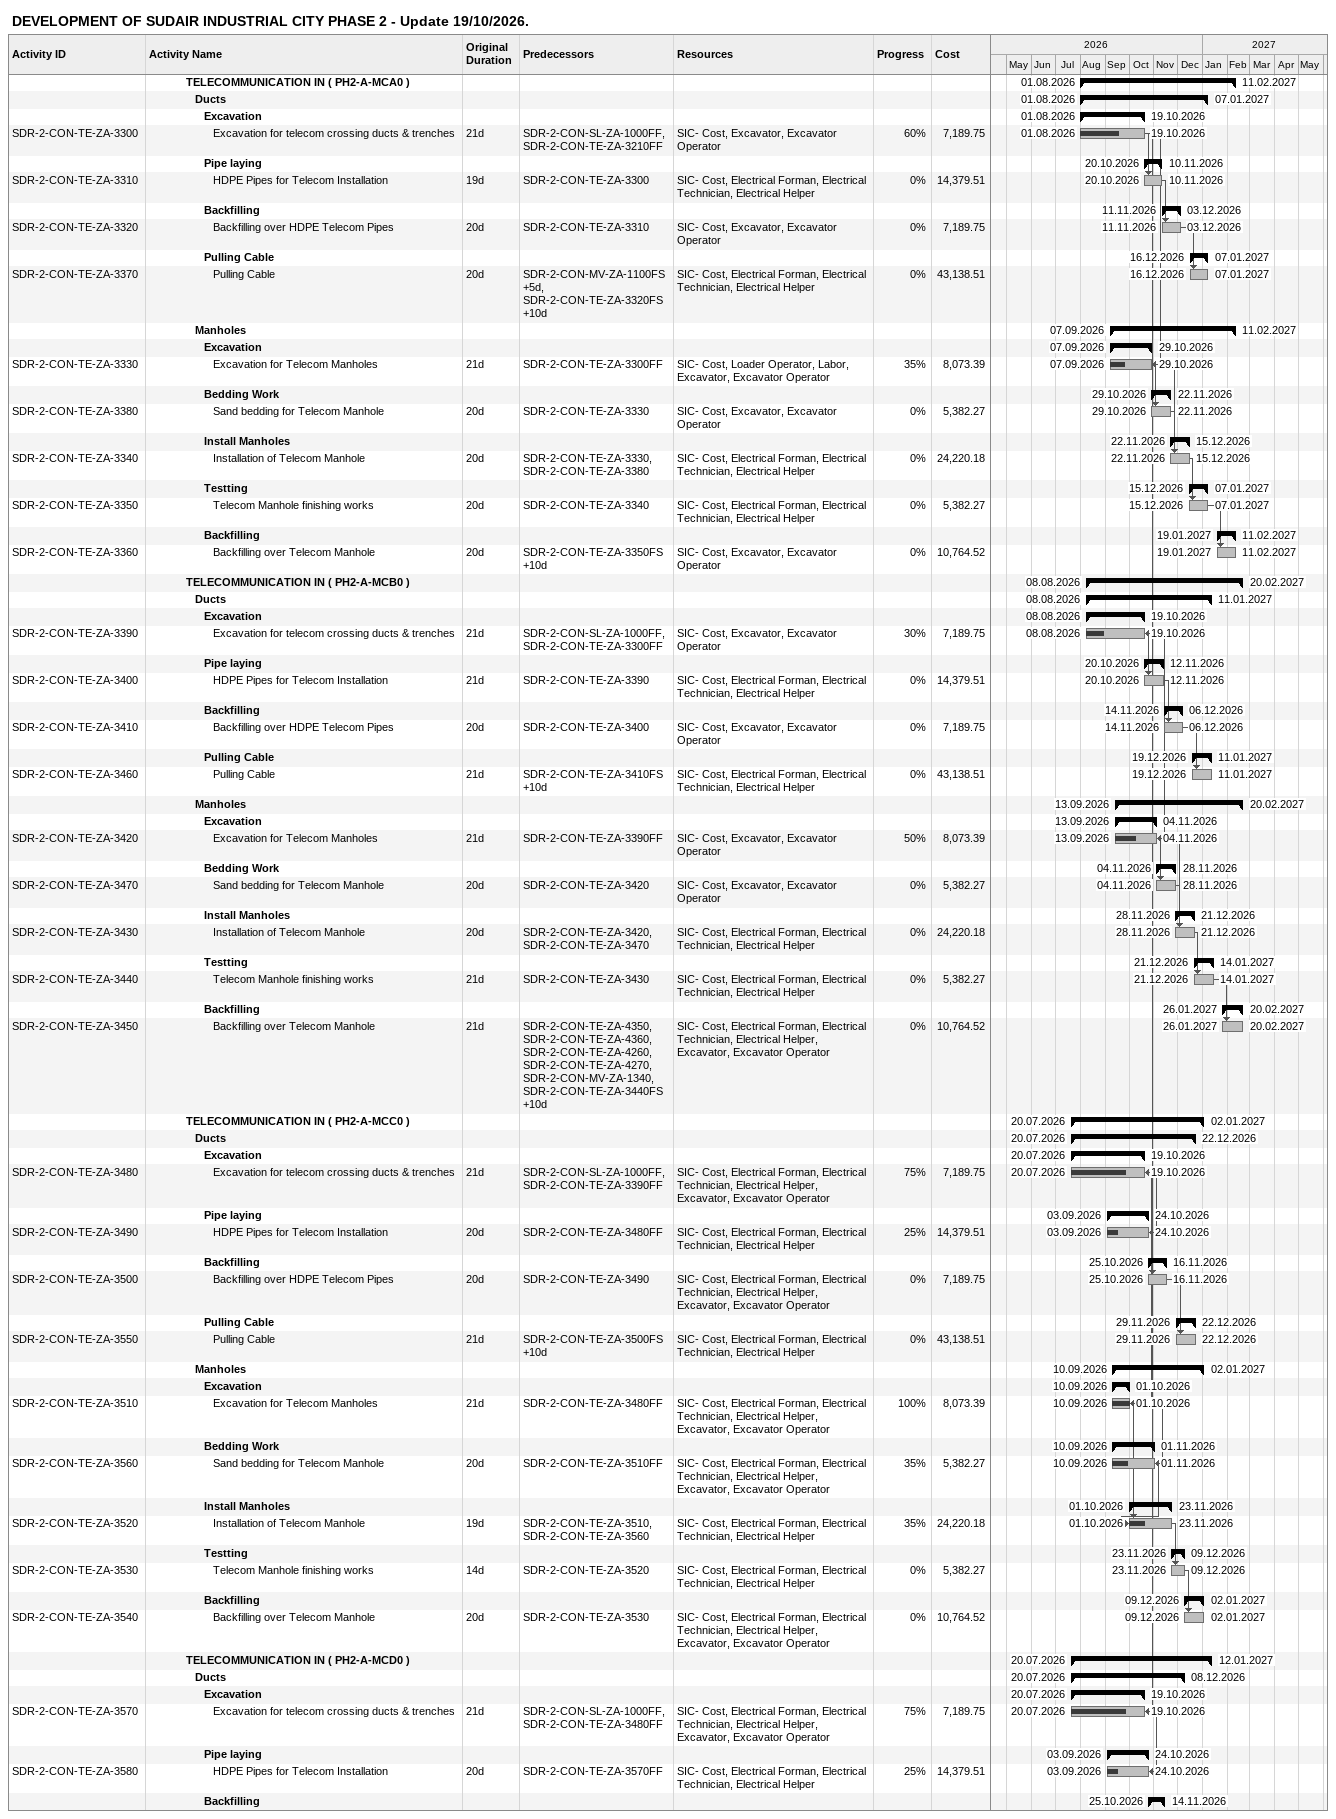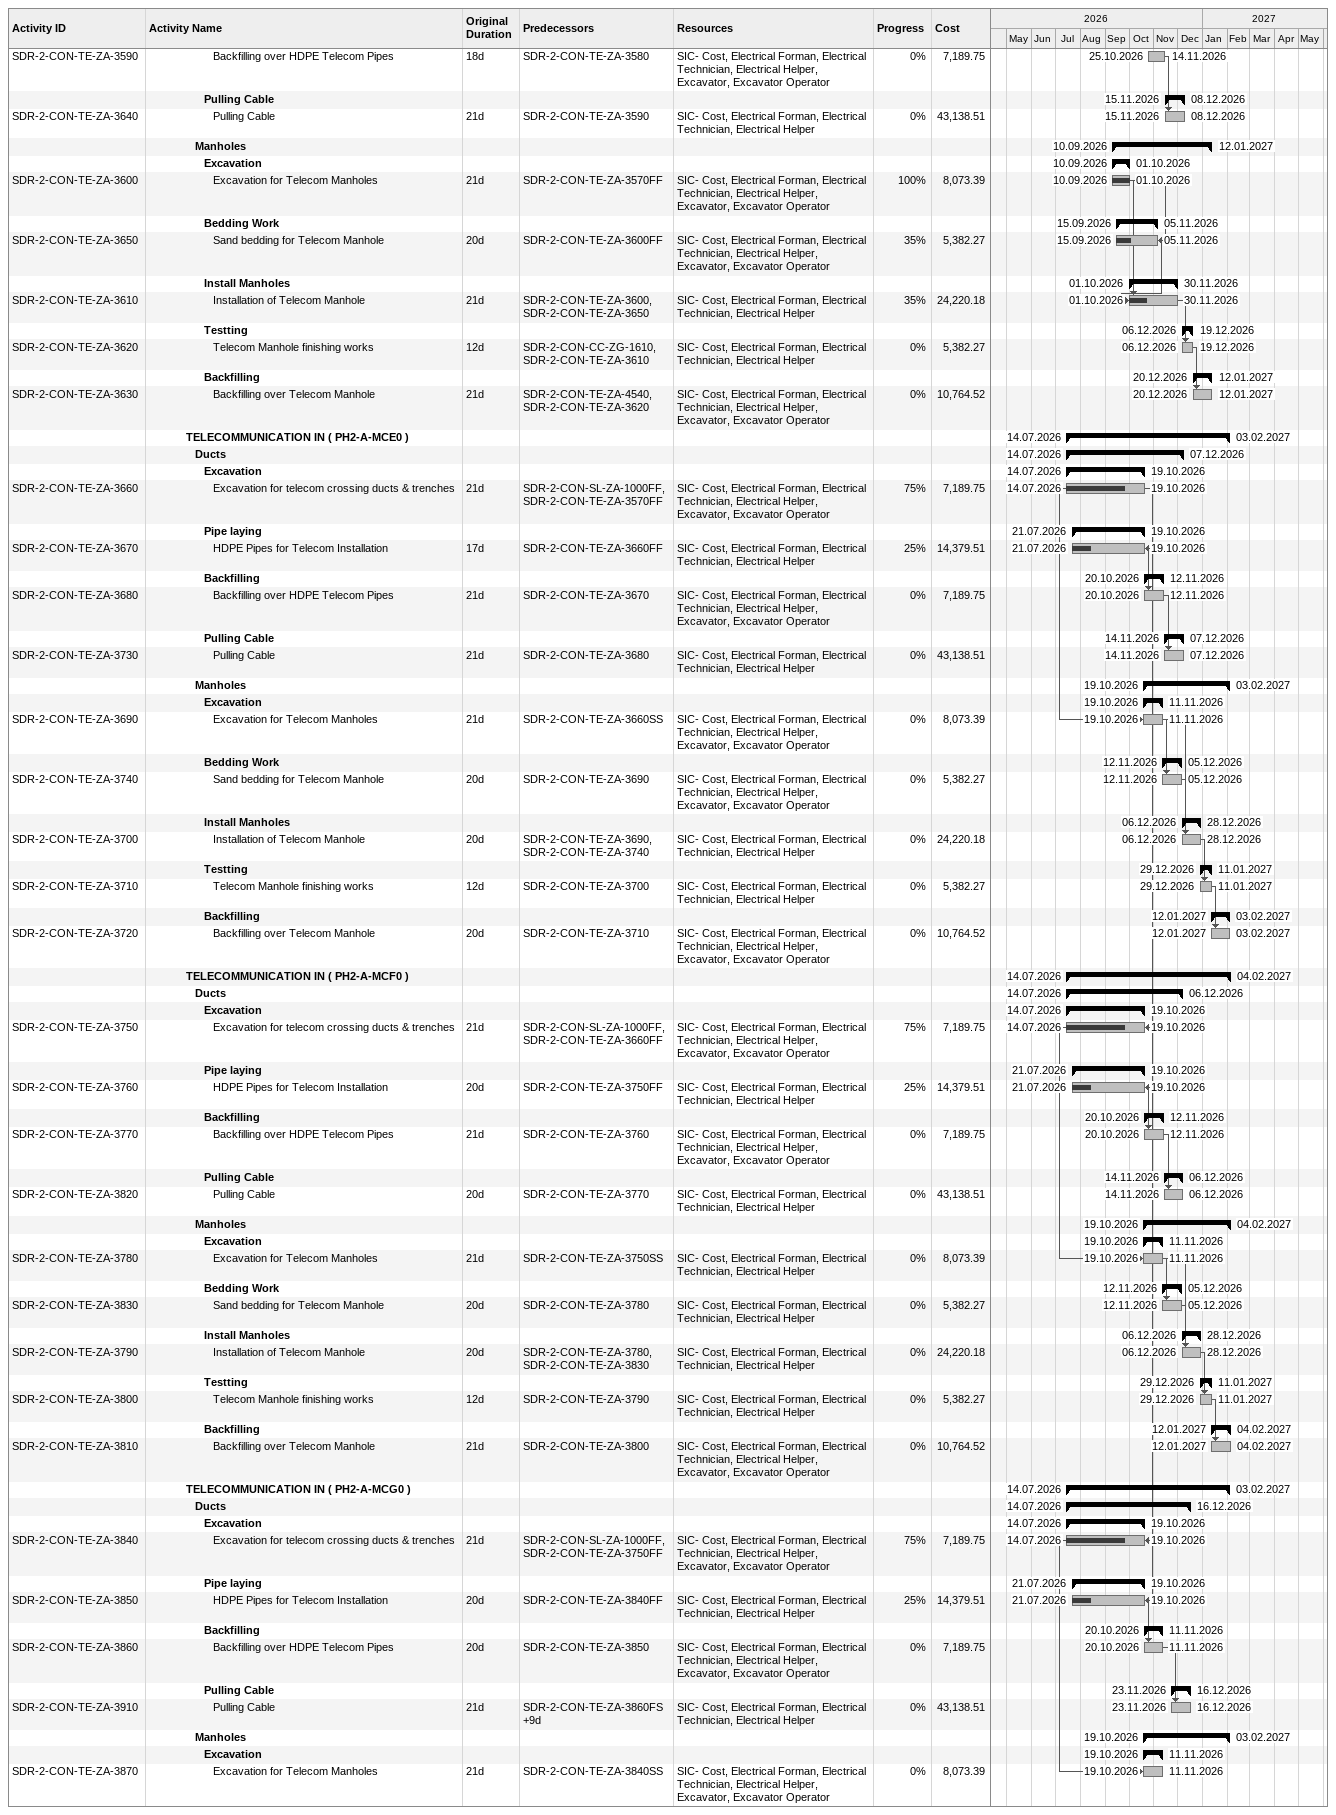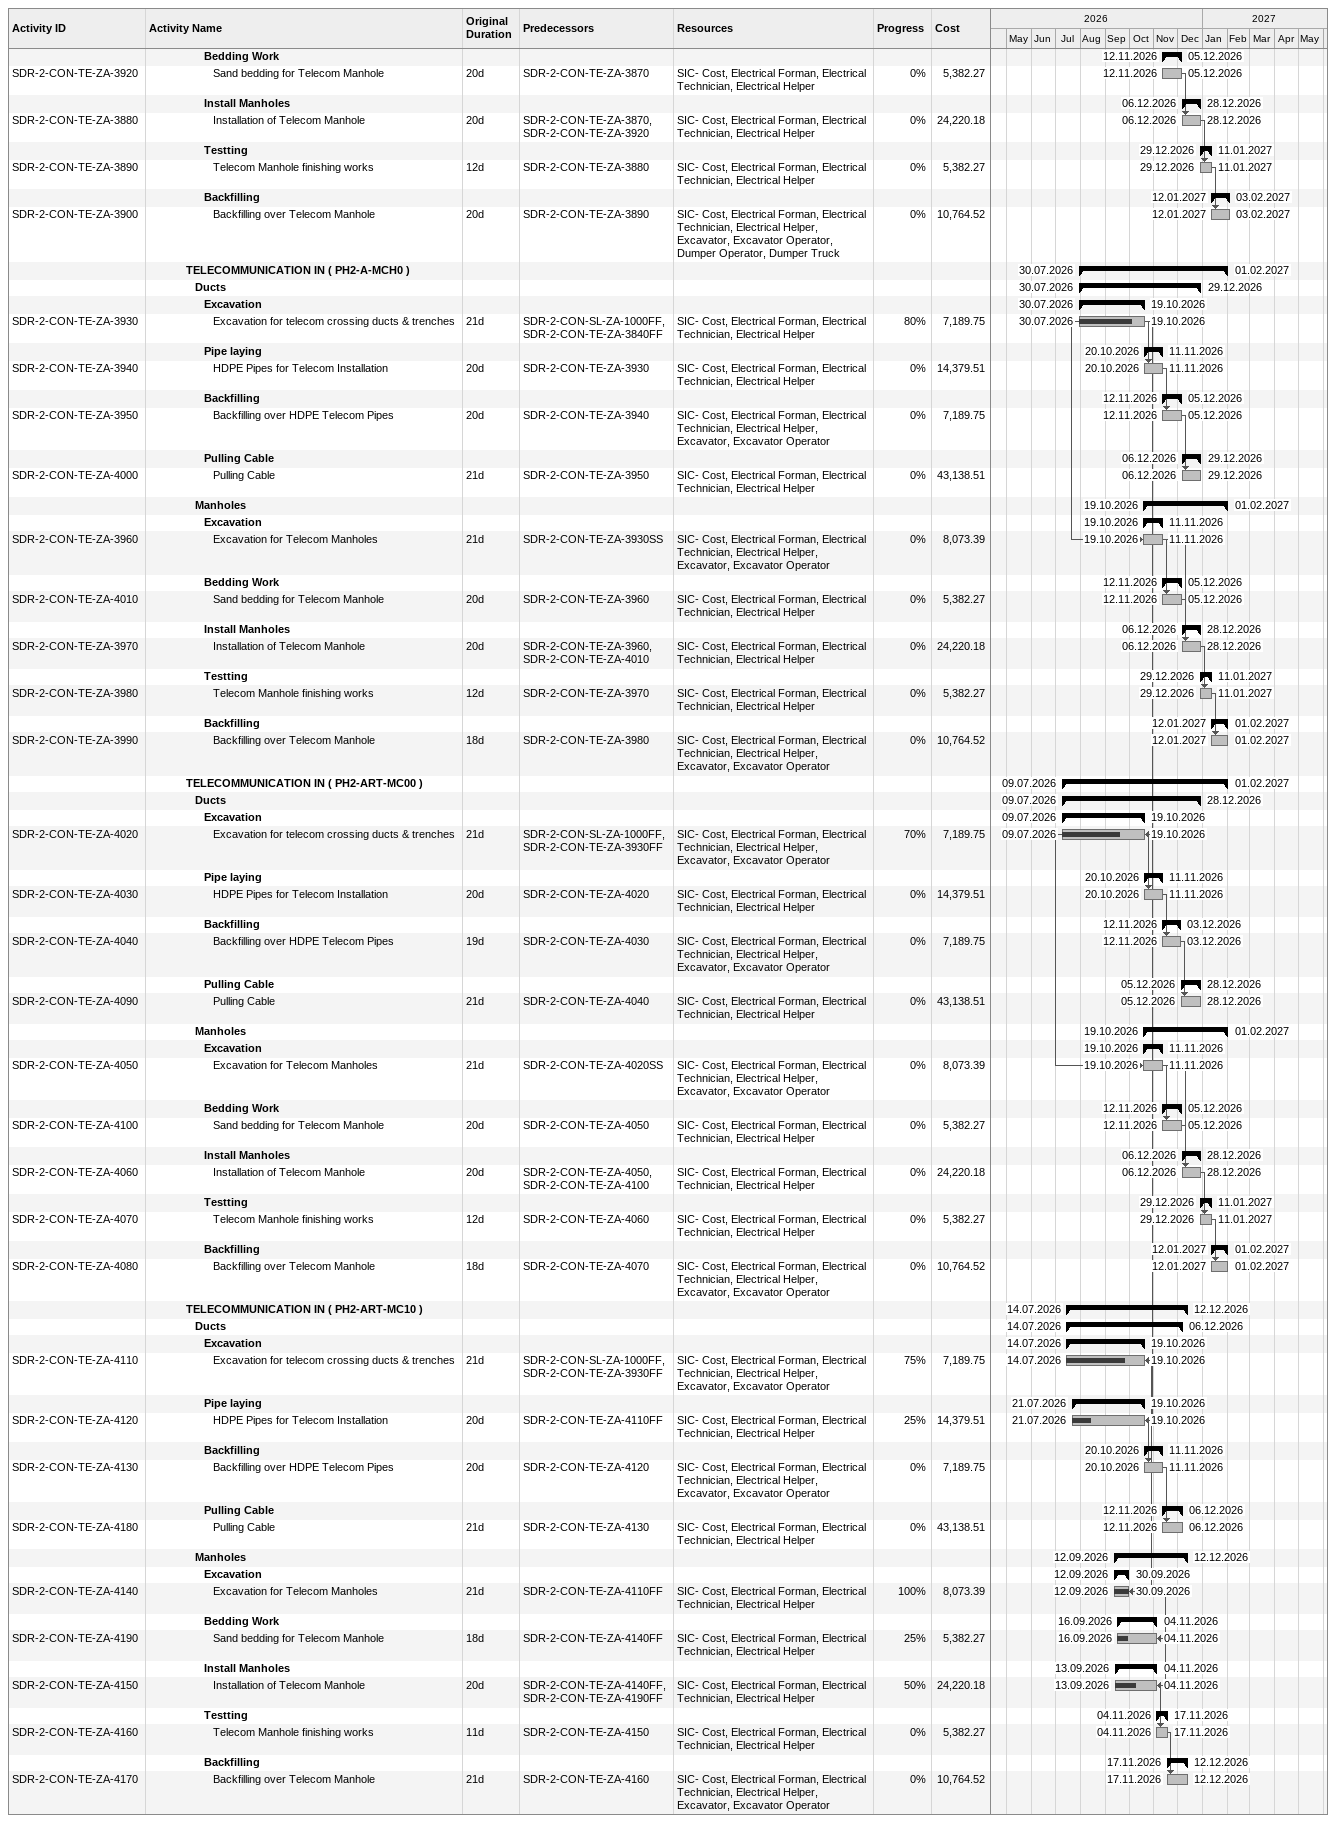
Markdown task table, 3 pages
DEVELOPMENT OF SUDAIR INDUSTRIAL CITY PHASE 2 - Update 19/10/2026.

| ID | Level | Task | Original duration | Start | Finish | Predecessors | Resources | % complete | Cost |
|---|---|---|---|---|---|---|---|---|---|
|  | 5 | **TELECOMMUNICATION IN ( PH2-A-MCA0 )** |  | 2026-08-01 | 2027-02-11 |  |  |  |  |
|  | 6 | **Ducts** |  | 2026-08-01 | 2027-01-07 |  |  |  |  |
|  | 7 | **Excavation** |  | 2026-08-01 | 2026-10-19 |  |  |  |  |
| SDR-2-CON-TE-ZA-3300 | 8 | Excavation for telecom crossing ducts & trenches | 21d | 2026-08-01 | 2026-10-19 | SDR-2-CON-SL-ZA-1000FF, SDR-2-CON-TE-ZA-3210FF | SIC- Cost, Excavator, Excavator Operator | 60 | 7189.75 |
|  | 7 | **Pipe laying** |  | 2026-10-20 | 2026-11-10 |  |  |  |  |
| SDR-2-CON-TE-ZA-3310 | 8 | HDPE Pipes for Telecom Installation | 19d | 2026-10-20 | 2026-11-10 | SDR-2-CON-TE-ZA-3300 | SIC- Cost, Electrical Forman, Electrical Technician, Electrical Helper | 0 | 14379.51 |
|  | 7 | **Backfilling** |  | 2026-11-11 | 2026-12-03 |  |  |  |  |
| SDR-2-CON-TE-ZA-3320 | 8 | Backfilling over HDPE Telecom Pipes | 20d | 2026-11-11 | 2026-12-03 | SDR-2-CON-TE-ZA-3310 | SIC- Cost, Excavator, Excavator Operator | 0 | 7189.75 |
|  | 7 | **Pulling Cable** |  | 2026-12-16 | 2027-01-07 |  |  |  |  |
| SDR-2-CON-TE-ZA-3370 | 8 | Pulling Cable | 20d | 2026-12-16 | 2027-01-07 | SDR-2-CON-MV-ZA-1100FS+5d, SDR-2-CON-TE-ZA-3320FS+10d | SIC- Cost, Electrical Forman, Electrical Technician, Electrical Helper | 0 | 43138.51 |
|  | 6 | **Manholes** |  | 2026-09-07 | 2027-02-11 |  |  |  |  |
|  | 7 | **Excavation** |  | 2026-09-07 | 2026-10-29 |  |  |  |  |
| SDR-2-CON-TE-ZA-3330 | 8 | Excavation for Telecom Manholes | 21d | 2026-09-07 | 2026-10-29 | SDR-2-CON-TE-ZA-3300FF | SIC- Cost, Loader Operator, Labor, Excavator, Excavator Operator | 35 | 8073.39 |
|  | 7 | **Bedding Work** |  | 2026-10-29 | 2026-11-22 |  |  |  |  |
| SDR-2-CON-TE-ZA-3380 | 8 | Sand bedding for Telecom Manhole | 20d | 2026-10-29 | 2026-11-22 | SDR-2-CON-TE-ZA-3330 | SIC- Cost, Excavator, Excavator Operator | 0 | 5382.27 |
|  | 7 | **Install Manholes** |  | 2026-11-22 | 2026-12-15 |  |  |  |  |
| SDR-2-CON-TE-ZA-3340 | 8 | Installation of Telecom Manhole | 20d | 2026-11-22 | 2026-12-15 | SDR-2-CON-TE-ZA-3330, SDR-2-CON-TE-ZA-3380 | SIC- Cost, Electrical Forman, Electrical Technician, Electrical Helper | 0 | 24220.18 |
|  | 7 | **Testting** |  | 2026-12-15 | 2027-01-07 |  |  |  |  |
| SDR-2-CON-TE-ZA-3350 | 8 | Telecom Manhole finishing works | 20d | 2026-12-15 | 2027-01-07 | SDR-2-CON-TE-ZA-3340 | SIC- Cost, Electrical Forman, Electrical Technician, Electrical Helper | 0 | 5382.27 |
|  | 7 | **Backfilling** |  | 2027-01-19 | 2027-02-11 |  |  |  |  |
| SDR-2-CON-TE-ZA-3360 | 8 | Backfilling over Telecom Manhole | 20d | 2027-01-19 | 2027-02-11 | SDR-2-CON-TE-ZA-3350FS+10d | SIC- Cost, Excavator, Excavator Operator | 0 | 10764.52 |
|  | 5 | **TELECOMMUNICATION IN ( PH2-A-MCB0 )** |  | 2026-08-08 | 2027-02-20 |  |  |  |  |
|  | 6 | **Ducts** |  | 2026-08-08 | 2027-01-11 |  |  |  |  |
|  | 7 | **Excavation** |  | 2026-08-08 | 2026-10-19 |  |  |  |  |
| SDR-2-CON-TE-ZA-3390 | 8 | Excavation for telecom crossing ducts & trenches | 21d | 2026-08-08 | 2026-10-19 | SDR-2-CON-SL-ZA-1000FF, SDR-2-CON-TE-ZA-3300FF | SIC- Cost, Excavator, Excavator Operator | 30 | 7189.75 |
|  | 7 | **Pipe laying** |  | 2026-10-20 | 2026-11-12 |  |  |  |  |
| SDR-2-CON-TE-ZA-3400 | 8 | HDPE Pipes for Telecom Installation | 21d | 2026-10-20 | 2026-11-12 | SDR-2-CON-TE-ZA-3390 | SIC- Cost, Electrical Forman, Electrical Technician, Electrical Helper | 0 | 14379.51 |
|  | 7 | **Backfilling** |  | 2026-11-14 | 2026-12-06 |  |  |  |  |
| SDR-2-CON-TE-ZA-3410 | 8 | Backfilling over HDPE Telecom Pipes | 20d | 2026-11-14 | 2026-12-06 | SDR-2-CON-TE-ZA-3400 | SIC- Cost, Excavator, Excavator Operator | 0 | 7189.75 |
|  | 7 | **Pulling Cable** |  | 2026-12-19 | 2027-01-11 |  |  |  |  |
| SDR-2-CON-TE-ZA-3460 | 8 | Pulling Cable | 21d | 2026-12-19 | 2027-01-11 | SDR-2-CON-TE-ZA-3410FS+10d | SIC- Cost, Electrical Forman, Electrical Technician, Electrical Helper | 0 | 43138.51 |
|  | 6 | **Manholes** |  | 2026-09-13 | 2027-02-20 |  |  |  |  |
|  | 7 | **Excavation** |  | 2026-09-13 | 2026-11-04 |  |  |  |  |
| SDR-2-CON-TE-ZA-3420 | 8 | Excavation for Telecom Manholes | 21d | 2026-09-13 | 2026-11-04 | SDR-2-CON-TE-ZA-3390FF | SIC- Cost, Excavator, Excavator Operator | 50 | 8073.39 |
|  | 7 | **Bedding Work** |  | 2026-11-04 | 2026-11-28 |  |  |  |  |
| SDR-2-CON-TE-ZA-3470 | 8 | Sand bedding for Telecom Manhole | 20d | 2026-11-04 | 2026-11-28 | SDR-2-CON-TE-ZA-3420 | SIC- Cost, Excavator, Excavator Operator | 0 | 5382.27 |
|  | 7 | **Install Manholes** |  | 2026-11-28 | 2026-12-21 |  |  |  |  |
| SDR-2-CON-TE-ZA-3430 | 8 | Installation of Telecom Manhole | 20d | 2026-11-28 | 2026-12-21 | SDR-2-CON-TE-ZA-3420, SDR-2-CON-TE-ZA-3470 | SIC- Cost, Electrical Forman, Electrical Technician, Electrical Helper | 0 | 24220.18 |
|  | 7 | **Testting** |  | 2026-12-21 | 2027-01-14 |  |  |  |  |
| SDR-2-CON-TE-ZA-3440 | 8 | Telecom Manhole finishing works | 21d | 2026-12-21 | 2027-01-14 | SDR-2-CON-TE-ZA-3430 | SIC- Cost, Electrical Forman, Electrical Technician, Electrical Helper | 0 | 5382.27 |
|  | 7 | **Backfilling** |  | 2027-01-26 | 2027-02-20 |  |  |  |  |
| SDR-2-CON-TE-ZA-3450 | 8 | Backfilling over Telecom Manhole | 21d | 2027-01-26 | 2027-02-20 | SDR-2-CON-TE-ZA-4350, SDR-2-CON-TE-ZA-4360, SDR-2-CON-TE-ZA-4260, SDR-2-CON-TE-ZA-4270, SDR-2-CON-MV-ZA-1340, SDR-2-CON-TE-ZA-3440FS+10d | SIC- Cost, Electrical Forman, Electrical Technician, Electrical Helper, Excavator, Excavator Operator | 0 | 10764.52 |
|  | 5 | **TELECOMMUNICATION IN ( PH2-A-MCC0 )** |  | 2026-07-20 | 2027-01-02 |  |  |  |  |
|  | 6 | **Ducts** |  | 2026-07-20 | 2026-12-22 |  |  |  |  |
|  | 7 | **Excavation** |  | 2026-07-20 | 2026-10-19 |  |  |  |  |
| SDR-2-CON-TE-ZA-3480 | 8 | Excavation for telecom crossing ducts & trenches | 21d | 2026-07-20 | 2026-10-19 | SDR-2-CON-SL-ZA-1000FF, SDR-2-CON-TE-ZA-3390FF | SIC- Cost, Electrical Forman, Electrical Technician, Electrical Helper, Excavator, Excavator Operator | 75 | 7189.75 |
|  | 7 | **Pipe laying** |  | 2026-09-03 | 2026-10-24 |  |  |  |  |
| SDR-2-CON-TE-ZA-3490 | 8 | HDPE Pipes for Telecom Installation | 20d | 2026-09-03 | 2026-10-24 | SDR-2-CON-TE-ZA-3480FF | SIC- Cost, Electrical Forman, Electrical Technician, Electrical Helper | 25 | 14379.51 |
|  | 7 | **Backfilling** |  | 2026-10-25 | 2026-11-16 |  |  |  |  |
| SDR-2-CON-TE-ZA-3500 | 8 | Backfilling over HDPE Telecom Pipes | 20d | 2026-10-25 | 2026-11-16 | SDR-2-CON-TE-ZA-3490 | SIC- Cost, Electrical Forman, Electrical Technician, Electrical Helper, Excavator, Excavator Operator | 0 | 7189.75 |
|  | 7 | **Pulling Cable** |  | 2026-11-29 | 2026-12-22 |  |  |  |  |
| SDR-2-CON-TE-ZA-3550 | 8 | Pulling Cable | 21d | 2026-11-29 | 2026-12-22 | SDR-2-CON-TE-ZA-3500FS+10d | SIC- Cost, Electrical Forman, Electrical Technician, Electrical Helper | 0 | 43138.51 |
|  | 6 | **Manholes** |  | 2026-09-10 | 2027-01-02 |  |  |  |  |
|  | 7 | **Excavation** |  | 2026-09-10 | 2026-10-01 |  |  |  |  |
| SDR-2-CON-TE-ZA-3510 | 8 | Excavation for Telecom Manholes | 21d | 2026-09-10 | 2026-10-01 | SDR-2-CON-TE-ZA-3480FF | SIC- Cost, Electrical Forman, Electrical Technician, Electrical Helper, Excavator, Excavator Operator | 100 | 8073.39 |
|  | 7 | **Bedding Work** |  | 2026-09-10 | 2026-11-01 |  |  |  |  |
| SDR-2-CON-TE-ZA-3560 | 8 | Sand bedding for Telecom Manhole | 20d | 2026-09-10 | 2026-11-01 | SDR-2-CON-TE-ZA-3510FF | SIC- Cost, Electrical Forman, Electrical Technician, Electrical Helper, Excavator, Excavator Operator | 35 | 5382.27 |
|  | 7 | **Install Manholes** |  | 2026-10-01 | 2026-11-23 |  |  |  |  |
| SDR-2-CON-TE-ZA-3520 | 8 | Installation of Telecom Manhole | 19d | 2026-10-01 | 2026-11-23 | SDR-2-CON-TE-ZA-3510, SDR-2-CON-TE-ZA-3560 | SIC- Cost, Electrical Forman, Electrical Technician, Electrical Helper | 35 | 24220.18 |
|  | 7 | **Testting** |  | 2026-11-23 | 2026-12-09 |  |  |  |  |
| SDR-2-CON-TE-ZA-3530 | 8 | Telecom Manhole finishing works | 14d | 2026-11-23 | 2026-12-09 | SDR-2-CON-TE-ZA-3520 | SIC- Cost, Electrical Forman, Electrical Technician, Electrical Helper | 0 | 5382.27 |
|  | 7 | **Backfilling** |  | 2026-12-09 | 2027-01-02 |  |  |  |  |
| SDR-2-CON-TE-ZA-3540 | 8 | Backfilling over Telecom Manhole | 20d | 2026-12-09 | 2027-01-02 | SDR-2-CON-TE-ZA-3530 | SIC- Cost, Electrical Forman, Electrical Technician, Electrical Helper, Excavator, Excavator Operator | 0 | 10764.52 |
|  | 5 | **TELECOMMUNICATION IN ( PH2-A-MCD0 )** |  | 2026-07-20 | 2027-01-12 |  |  |  |  |
|  | 6 | **Ducts** |  | 2026-07-20 | 2026-12-08 |  |  |  |  |
|  | 7 | **Excavation** |  | 2026-07-20 | 2026-10-19 |  |  |  |  |
| SDR-2-CON-TE-ZA-3570 | 8 | Excavation for telecom crossing ducts & trenches | 21d | 2026-07-20 | 2026-10-19 | SDR-2-CON-SL-ZA-1000FF, SDR-2-CON-TE-ZA-3480FF | SIC- Cost, Electrical Forman, Electrical Technician, Electrical Helper, Excavator, Excavator Operator | 75 | 7189.75 |
|  | 7 | **Pipe laying** |  | 2026-09-03 | 2026-10-24 |  |  |  |  |
| SDR-2-CON-TE-ZA-3580 | 8 | HDPE Pipes for Telecom Installation | 20d | 2026-09-03 | 2026-10-24 | SDR-2-CON-TE-ZA-3570FF | SIC- Cost, Electrical Forman, Electrical Technician, Electrical Helper | 25 | 14379.51 |
|  | 7 | **Backfilling** |  | 2026-10-25 | 2026-11-14 |  |  |  |  |
| SDR-2-CON-TE-ZA-3590 | 8 | Backfilling over HDPE Telecom Pipes | 18d | 2026-10-25 | 2026-11-14 | SDR-2-CON-TE-ZA-3580 | SIC- Cost, Electrical Forman, Electrical Technician, Electrical Helper, Excavator, Excavator Operator | 0 | 7189.75 |
|  | 7 | **Pulling Cable** |  | 2026-11-15 | 2026-12-08 |  |  |  |  |
| SDR-2-CON-TE-ZA-3640 | 8 | Pulling Cable | 21d | 2026-11-15 | 2026-12-08 | SDR-2-CON-TE-ZA-3590 | SIC- Cost, Electrical Forman, Electrical Technician, Electrical Helper | 0 | 43138.51 |
|  | 6 | **Manholes** |  | 2026-09-10 | 2027-01-12 |  |  |  |  |
|  | 7 | **Excavation** |  | 2026-09-10 | 2026-10-01 |  |  |  |  |
| SDR-2-CON-TE-ZA-3600 | 8 | Excavation for Telecom Manholes | 21d | 2026-09-10 | 2026-10-01 | SDR-2-CON-TE-ZA-3570FF | SIC- Cost, Electrical Forman, Electrical Technician, Electrical Helper, Excavator, Excavator Operator | 100 | 8073.39 |
|  | 7 | **Bedding Work** |  | 2026-09-15 | 2026-11-05 |  |  |  |  |
| SDR-2-CON-TE-ZA-3650 | 8 | Sand bedding for Telecom Manhole | 20d | 2026-09-15 | 2026-11-05 | SDR-2-CON-TE-ZA-3600FF | SIC- Cost, Electrical Forman, Electrical Technician, Electrical Helper, Excavator, Excavator Operator | 35 | 5382.27 |
|  | 7 | **Install Manholes** |  | 2026-10-01 | 2026-11-30 |  |  |  |  |
| SDR-2-CON-TE-ZA-3610 | 8 | Installation of Telecom Manhole | 21d | 2026-10-01 | 2026-11-30 | SDR-2-CON-TE-ZA-3600, SDR-2-CON-TE-ZA-3650 | SIC- Cost, Electrical Forman, Electrical Technician, Electrical Helper | 35 | 24220.18 |
|  | 7 | **Testting** |  | 2026-12-06 | 2026-12-19 |  |  |  |  |
| SDR-2-CON-TE-ZA-3620 | 8 | Telecom Manhole finishing works | 12d | 2026-12-06 | 2026-12-19 | SDR-2-CON-CC-ZG-1610, SDR-2-CON-TE-ZA-3610 | SIC- Cost, Electrical Forman, Electrical Technician, Electrical Helper | 0 | 5382.27 |
|  | 7 | **Backfilling** |  | 2026-12-20 | 2027-01-12 |  |  |  |  |
| SDR-2-CON-TE-ZA-3630 | 8 | Backfilling over Telecom Manhole | 21d | 2026-12-20 | 2027-01-12 | SDR-2-CON-TE-ZA-4540, SDR-2-CON-TE-ZA-3620 | SIC- Cost, Electrical Forman, Electrical Technician, Electrical Helper, Excavator, Excavator Operator | 0 | 10764.52 |
|  | 5 | **TELECOMMUNICATION IN ( PH2-A-MCE0 )** |  | 2026-07-14 | 2027-02-03 |  |  |  |  |
|  | 6 | **Ducts** |  | 2026-07-14 | 2026-12-07 |  |  |  |  |
|  | 7 | **Excavation** |  | 2026-07-14 | 2026-10-19 |  |  |  |  |
| SDR-2-CON-TE-ZA-3660 | 8 | Excavation for telecom crossing ducts & trenches | 21d | 2026-07-14 | 2026-10-19 | SDR-2-CON-SL-ZA-1000FF, SDR-2-CON-TE-ZA-3570FF | SIC- Cost, Electrical Forman, Electrical Technician, Electrical Helper, Excavator, Excavator Operator | 75 | 7189.75 |
|  | 7 | **Pipe laying** |  | 2026-07-21 | 2026-10-19 |  |  |  |  |
| SDR-2-CON-TE-ZA-3670 | 8 | HDPE Pipes for Telecom Installation | 17d | 2026-07-21 | 2026-10-19 | SDR-2-CON-TE-ZA-3660FF | SIC- Cost, Electrical Forman, Electrical Technician, Electrical Helper | 25 | 14379.51 |
|  | 7 | **Backfilling** |  | 2026-10-20 | 2026-11-12 |  |  |  |  |
| SDR-2-CON-TE-ZA-3680 | 8 | Backfilling over HDPE Telecom Pipes | 21d | 2026-10-20 | 2026-11-12 | SDR-2-CON-TE-ZA-3670 | SIC- Cost, Electrical Forman, Electrical Technician, Electrical Helper, Excavator, Excavator Operator | 0 | 7189.75 |
|  | 7 | **Pulling Cable** |  | 2026-11-14 | 2026-12-07 |  |  |  |  |
| SDR-2-CON-TE-ZA-3730 | 8 | Pulling Cable | 21d | 2026-11-14 | 2026-12-07 | SDR-2-CON-TE-ZA-3680 | SIC- Cost, Electrical Forman, Electrical Technician, Electrical Helper | 0 | 43138.51 |
|  | 6 | **Manholes** |  | 2026-10-19 | 2027-02-03 |  |  |  |  |
|  | 7 | **Excavation** |  | 2026-10-19 | 2026-11-11 |  |  |  |  |
| SDR-2-CON-TE-ZA-3690 | 8 | Excavation for Telecom Manholes | 21d | 2026-10-19 | 2026-11-11 | SDR-2-CON-TE-ZA-3660SS | SIC- Cost, Electrical Forman, Electrical Technician, Electrical Helper, Excavator, Excavator Operator | 0 | 8073.39 |
|  | 7 | **Bedding Work** |  | 2026-11-12 | 2026-12-05 |  |  |  |  |
| SDR-2-CON-TE-ZA-3740 | 8 | Sand bedding for Telecom Manhole | 20d | 2026-11-12 | 2026-12-05 | SDR-2-CON-TE-ZA-3690 | SIC- Cost, Electrical Forman, Electrical Technician, Electrical Helper, Excavator, Excavator Operator | 0 | 5382.27 |
|  | 7 | **Install Manholes** |  | 2026-12-06 | 2026-12-28 |  |  |  |  |
| SDR-2-CON-TE-ZA-3700 | 8 | Installation of Telecom Manhole | 20d | 2026-12-06 | 2026-12-28 | SDR-2-CON-TE-ZA-3690, SDR-2-CON-TE-ZA-3740 | SIC- Cost, Electrical Forman, Electrical Technician, Electrical Helper | 0 | 24220.18 |
|  | 7 | **Testting** |  | 2026-12-29 | 2027-01-11 |  |  |  |  |
| SDR-2-CON-TE-ZA-3710 | 8 | Telecom Manhole finishing works | 12d | 2026-12-29 | 2027-01-11 | SDR-2-CON-TE-ZA-3700 | SIC- Cost, Electrical Forman, Electrical Technician, Electrical Helper | 0 | 5382.27 |
|  | 7 | **Backfilling** |  | 2027-01-12 | 2027-02-03 |  |  |  |  |
| SDR-2-CON-TE-ZA-3720 | 8 | Backfilling over Telecom Manhole | 20d | 2027-01-12 | 2027-02-03 | SDR-2-CON-TE-ZA-3710 | SIC- Cost, Electrical Forman, Electrical Technician, Electrical Helper, Excavator, Excavator Operator | 0 | 10764.52 |
|  | 5 | **TELECOMMUNICATION IN ( PH2-A-MCF0 )** |  | 2026-07-14 | 2027-02-04 |  |  |  |  |
|  | 6 | **Ducts** |  | 2026-07-14 | 2026-12-06 |  |  |  |  |
|  | 7 | **Excavation** |  | 2026-07-14 | 2026-10-19 |  |  |  |  |
| SDR-2-CON-TE-ZA-3750 | 8 | Excavation for telecom crossing ducts & trenches | 21d | 2026-07-14 | 2026-10-19 | SDR-2-CON-SL-ZA-1000FF, SDR-2-CON-TE-ZA-3660FF | SIC- Cost, Electrical Forman, Electrical Technician, Electrical Helper, Excavator, Excavator Operator | 75 | 7189.75 |
|  | 7 | **Pipe laying** |  | 2026-07-21 | 2026-10-19 |  |  |  |  |
| SDR-2-CON-TE-ZA-3760 | 8 | HDPE Pipes for Telecom Installation | 20d | 2026-07-21 | 2026-10-19 | SDR-2-CON-TE-ZA-3750FF | SIC- Cost, Electrical Forman, Electrical Technician, Electrical Helper | 25 | 14379.51 |
|  | 7 | **Backfilling** |  | 2026-10-20 | 2026-11-12 |  |  |  |  |
| SDR-2-CON-TE-ZA-3770 | 8 | Backfilling over HDPE Telecom Pipes | 21d | 2026-10-20 | 2026-11-12 | SDR-2-CON-TE-ZA-3760 | SIC- Cost, Electrical Forman, Electrical Technician, Electrical Helper, Excavator, Excavator Operator | 0 | 7189.75 |
|  | 7 | **Pulling Cable** |  | 2026-11-14 | 2026-12-06 |  |  |  |  |
| SDR-2-CON-TE-ZA-3820 | 8 | Pulling Cable | 20d | 2026-11-14 | 2026-12-06 | SDR-2-CON-TE-ZA-3770 | SIC- Cost, Electrical Forman, Electrical Technician, Electrical Helper | 0 | 43138.51 |
|  | 6 | **Manholes** |  | 2026-10-19 | 2027-02-04 |  |  |  |  |
|  | 7 | **Excavation** |  | 2026-10-19 | 2026-11-11 |  |  |  |  |
| SDR-2-CON-TE-ZA-3780 | 8 | Excavation for Telecom Manholes | 21d | 2026-10-19 | 2026-11-11 | SDR-2-CON-TE-ZA-3750SS | SIC- Cost, Electrical Forman, Electrical Technician, Electrical Helper | 0 | 8073.39 |
|  | 7 | **Bedding Work** |  | 2026-11-12 | 2026-12-05 |  |  |  |  |
| SDR-2-CON-TE-ZA-3830 | 8 | Sand bedding for Telecom Manhole | 20d | 2026-11-12 | 2026-12-05 | SDR-2-CON-TE-ZA-3780 | SIC- Cost, Electrical Forman, Electrical Technician, Electrical Helper | 0 | 5382.27 |
|  | 7 | **Install Manholes** |  | 2026-12-06 | 2026-12-28 |  |  |  |  |
| SDR-2-CON-TE-ZA-3790 | 8 | Installation of Telecom Manhole | 20d | 2026-12-06 | 2026-12-28 | SDR-2-CON-TE-ZA-3780, SDR-2-CON-TE-ZA-3830 | SIC- Cost, Electrical Forman, Electrical Technician, Electrical Helper | 0 | 24220.18 |
|  | 7 | **Testting** |  | 2026-12-29 | 2027-01-11 |  |  |  |  |
| SDR-2-CON-TE-ZA-3800 | 8 | Telecom Manhole finishing works | 12d | 2026-12-29 | 2027-01-11 | SDR-2-CON-TE-ZA-3790 | SIC- Cost, Electrical Forman, Electrical Technician, Electrical Helper | 0 | 5382.27 |
|  | 7 | **Backfilling** |  | 2027-01-12 | 2027-02-04 |  |  |  |  |
| SDR-2-CON-TE-ZA-3810 | 8 | Backfilling over Telecom Manhole | 21d | 2027-01-12 | 2027-02-04 | SDR-2-CON-TE-ZA-3800 | SIC- Cost, Electrical Forman, Electrical Technician, Electrical Helper, Excavator, Excavator Operator | 0 | 10764.52 |
|  | 5 | **TELECOMMUNICATION IN ( PH2-A-MCG0 )** |  | 2026-07-14 | 2027-02-03 |  |  |  |  |
|  | 6 | **Ducts** |  | 2026-07-14 | 2026-12-16 |  |  |  |  |
|  | 7 | **Excavation** |  | 2026-07-14 | 2026-10-19 |  |  |  |  |
| SDR-2-CON-TE-ZA-3840 | 8 | Excavation for telecom crossing ducts & trenches | 21d | 2026-07-14 | 2026-10-19 | SDR-2-CON-SL-ZA-1000FF, SDR-2-CON-TE-ZA-3750FF | SIC- Cost, Electrical Forman, Electrical Technician, Electrical Helper, Excavator, Excavator Operator | 75 | 7189.75 |
|  | 7 | **Pipe laying** |  | 2026-07-21 | 2026-10-19 |  |  |  |  |
| SDR-2-CON-TE-ZA-3850 | 8 | HDPE Pipes for Telecom Installation | 20d | 2026-07-21 | 2026-10-19 | SDR-2-CON-TE-ZA-3840FF | SIC- Cost, Electrical Forman, Electrical Technician, Electrical Helper | 25 | 14379.51 |
|  | 7 | **Backfilling** |  | 2026-10-20 | 2026-11-11 |  |  |  |  |
| SDR-2-CON-TE-ZA-3860 | 8 | Backfilling over HDPE Telecom Pipes | 20d | 2026-10-20 | 2026-11-11 | SDR-2-CON-TE-ZA-3850 | SIC- Cost, Electrical Forman, Electrical Technician, Electrical Helper, Excavator, Excavator Operator | 0 | 7189.75 |
|  | 7 | **Pulling Cable** |  | 2026-11-23 | 2026-12-16 |  |  |  |  |
| SDR-2-CON-TE-ZA-3910 | 8 | Pulling Cable | 21d | 2026-11-23 | 2026-12-16 | SDR-2-CON-TE-ZA-3860FS+9d | SIC- Cost, Electrical Forman, Electrical Technician, Electrical Helper | 0 | 43138.51 |
|  | 6 | **Manholes** |  | 2026-10-19 | 2027-02-03 |  |  |  |  |
|  | 7 | **Excavation** |  | 2026-10-19 | 2026-11-11 |  |  |  |  |
| SDR-2-CON-TE-ZA-3870 | 8 | Excavation for Telecom Manholes | 21d | 2026-10-19 | 2026-11-11 | SDR-2-CON-TE-ZA-3840SS | SIC- Cost, Electrical Forman, Electrical Technician, Electrical Helper, Excavator, Excavator Operator | 0 | 8073.39 |
|  | 7 | **Bedding Work** |  | 2026-11-12 | 2026-12-05 |  |  |  |  |
| SDR-2-CON-TE-ZA-3920 | 8 | Sand bedding for Telecom Manhole | 20d | 2026-11-12 | 2026-12-05 | SDR-2-CON-TE-ZA-3870 | SIC- Cost, Electrical Forman, Electrical Technician, Electrical Helper | 0 | 5382.27 |
|  | 7 | **Install Manholes** |  | 2026-12-06 | 2026-12-28 |  |  |  |  |
| SDR-2-CON-TE-ZA-3880 | 8 | Installation of Telecom Manhole | 20d | 2026-12-06 | 2026-12-28 | SDR-2-CON-TE-ZA-3870, SDR-2-CON-TE-ZA-3920 | SIC- Cost, Electrical Forman, Electrical Technician, Electrical Helper | 0 | 24220.18 |
|  | 7 | **Testting** |  | 2026-12-29 | 2027-01-11 |  |  |  |  |
| SDR-2-CON-TE-ZA-3890 | 8 | Telecom Manhole finishing works | 12d | 2026-12-29 | 2027-01-11 | SDR-2-CON-TE-ZA-3880 | SIC- Cost, Electrical Forman, Electrical Technician, Electrical Helper | 0 | 5382.27 |
|  | 7 | **Backfilling** |  | 2027-01-12 | 2027-02-03 |  |  |  |  |
| SDR-2-CON-TE-ZA-3900 | 8 | Backfilling over Telecom Manhole | 20d | 2027-01-12 | 2027-02-03 | SDR-2-CON-TE-ZA-3890 | SIC- Cost, Electrical Forman, Electrical Technician, Electrical Helper, Excavator, Excavator Operator, Dumper Operator, Dumper Truck | 0 | 10764.52 |
|  | 5 | **TELECOMMUNICATION IN ( PH2-A-MCH0 )** |  | 2026-07-30 | 2027-02-01 |  |  |  |  |
|  | 6 | **Ducts** |  | 2026-07-30 | 2026-12-29 |  |  |  |  |
|  | 7 | **Excavation** |  | 2026-07-30 | 2026-10-19 |  |  |  |  |
| SDR-2-CON-TE-ZA-3930 | 8 | Excavation for telecom crossing ducts & trenches | 21d | 2026-07-30 | 2026-10-19 | SDR-2-CON-SL-ZA-1000FF, SDR-2-CON-TE-ZA-3840FF | SIC- Cost, Electrical Forman, Electrical Technician, Electrical Helper | 80 | 7189.75 |
|  | 7 | **Pipe laying** |  | 2026-10-20 | 2026-11-11 |  |  |  |  |
| SDR-2-CON-TE-ZA-3940 | 8 | HDPE Pipes for Telecom Installation | 20d | 2026-10-20 | 2026-11-11 | SDR-2-CON-TE-ZA-3930 | SIC- Cost, Electrical Forman, Electrical Technician, Electrical Helper | 0 | 14379.51 |
|  | 7 | **Backfilling** |  | 2026-11-12 | 2026-12-05 |  |  |  |  |
| SDR-2-CON-TE-ZA-3950 | 8 | Backfilling over HDPE Telecom Pipes | 20d | 2026-11-12 | 2026-12-05 | SDR-2-CON-TE-ZA-3940 | SIC- Cost, Electrical Forman, Electrical Technician, Electrical Helper, Excavator, Excavator Operator | 0 | 7189.75 |
|  | 7 | **Pulling Cable** |  | 2026-12-06 | 2026-12-29 |  |  |  |  |
| SDR-2-CON-TE-ZA-4000 | 8 | Pulling Cable | 21d | 2026-12-06 | 2026-12-29 | SDR-2-CON-TE-ZA-3950 | SIC- Cost, Electrical Forman, Electrical Technician, Electrical Helper | 0 | 43138.51 |
|  | 6 | **Manholes** |  | 2026-10-19 | 2027-02-01 |  |  |  |  |
|  | 7 | **Excavation** |  | 2026-10-19 | 2026-11-11 |  |  |  |  |
| SDR-2-CON-TE-ZA-3960 | 8 | Excavation for Telecom Manholes | 21d | 2026-10-19 | 2026-11-11 | SDR-2-CON-TE-ZA-3930SS | SIC- Cost, Electrical Forman, Electrical Technician, Electrical Helper, Excavator, Excavator Operator | 0 | 8073.39 |
|  | 7 | **Bedding Work** |  | 2026-11-12 | 2026-12-05 |  |  |  |  |
| SDR-2-CON-TE-ZA-4010 | 8 | Sand bedding for Telecom Manhole | 20d | 2026-11-12 | 2026-12-05 | SDR-2-CON-TE-ZA-3960 | SIC- Cost, Electrical Forman, Electrical Technician, Electrical Helper | 0 | 5382.27 |
|  | 7 | **Install Manholes** |  | 2026-12-06 | 2026-12-28 |  |  |  |  |
| SDR-2-CON-TE-ZA-3970 | 8 | Installation of Telecom Manhole | 20d | 2026-12-06 | 2026-12-28 | SDR-2-CON-TE-ZA-3960, SDR-2-CON-TE-ZA-4010 | SIC- Cost, Electrical Forman, Electrical Technician, Electrical Helper | 0 | 24220.18 |
|  | 7 | **Testting** |  | 2026-12-29 | 2027-01-11 |  |  |  |  |
| SDR-2-CON-TE-ZA-3980 | 8 | Telecom Manhole finishing works | 12d | 2026-12-29 | 2027-01-11 | SDR-2-CON-TE-ZA-3970 | SIC- Cost, Electrical Forman, Electrical Technician, Electrical Helper | 0 | 5382.27 |
|  | 7 | **Backfilling** |  | 2027-01-12 | 2027-02-01 |  |  |  |  |
| SDR-2-CON-TE-ZA-3990 | 8 | Backfilling over Telecom Manhole | 18d | 2027-01-12 | 2027-02-01 | SDR-2-CON-TE-ZA-3980 | SIC- Cost, Electrical Forman, Electrical Technician, Electrical Helper, Excavator, Excavator Operator | 0 | 10764.52 |
|  | 5 | **TELECOMMUNICATION IN ( PH2-ART-MC00 )** |  | 2026-07-09 | 2027-02-01 |  |  |  |  |
|  | 6 | **Ducts** |  | 2026-07-09 | 2026-12-28 |  |  |  |  |
|  | 7 | **Excavation** |  | 2026-07-09 | 2026-10-19 |  |  |  |  |
| SDR-2-CON-TE-ZA-4020 | 8 | Excavation for telecom crossing ducts & trenches | 21d | 2026-07-09 | 2026-10-19 | SDR-2-CON-SL-ZA-1000FF, SDR-2-CON-TE-ZA-3930FF | SIC- Cost, Electrical Forman, Electrical Technician, Electrical Helper, Excavator, Excavator Operator | 70 | 7189.75 |
|  | 7 | **Pipe laying** |  | 2026-10-20 | 2026-11-11 |  |  |  |  |
| SDR-2-CON-TE-ZA-4030 | 8 | HDPE Pipes for Telecom Installation | 20d | 2026-10-20 | 2026-11-11 | SDR-2-CON-TE-ZA-4020 | SIC- Cost, Electrical Forman, Electrical Technician, Electrical Helper | 0 | 14379.51 |
|  | 7 | **Backfilling** |  | 2026-11-12 | 2026-12-03 |  |  |  |  |
| SDR-2-CON-TE-ZA-4040 | 8 | Backfilling over HDPE Telecom Pipes | 19d | 2026-11-12 | 2026-12-03 | SDR-2-CON-TE-ZA-4030 | SIC- Cost, Electrical Forman, Electrical Technician, Electrical Helper, Excavator, Excavator Operator | 0 | 7189.75 |
|  | 7 | **Pulling Cable** |  | 2026-12-05 | 2026-12-28 |  |  |  |  |
| SDR-2-CON-TE-ZA-4090 | 8 | Pulling Cable | 21d | 2026-12-05 | 2026-12-28 | SDR-2-CON-TE-ZA-4040 | SIC- Cost, Electrical Forman, Electrical Technician, Electrical Helper | 0 | 43138.51 |
|  | 6 | **Manholes** |  | 2026-10-19 | 2027-02-01 |  |  |  |  |
|  | 7 | **Excavation** |  | 2026-10-19 | 2026-11-11 |  |  |  |  |
| SDR-2-CON-TE-ZA-4050 | 8 | Excavation for Telecom Manholes | 21d | 2026-10-19 | 2026-11-11 | SDR-2-CON-TE-ZA-4020SS | SIC- Cost, Electrical Forman, Electrical Technician, Electrical Helper, Excavator, Excavator Operator | 0 | 8073.39 |
|  | 7 | **Bedding Work** |  | 2026-11-12 | 2026-12-05 |  |  |  |  |
| SDR-2-CON-TE-ZA-4100 | 8 | Sand bedding for Telecom Manhole | 20d | 2026-11-12 | 2026-12-05 | SDR-2-CON-TE-ZA-4050 | SIC- Cost, Electrical Forman, Electrical Technician, Electrical Helper | 0 | 5382.27 |
|  | 7 | **Install Manholes** |  | 2026-12-06 | 2026-12-28 |  |  |  |  |
| SDR-2-CON-TE-ZA-4060 | 8 | Installation of Telecom Manhole | 20d | 2026-12-06 | 2026-12-28 | SDR-2-CON-TE-ZA-4050, SDR-2-CON-TE-ZA-4100 | SIC- Cost, Electrical Forman, Electrical Technician, Electrical Helper | 0 | 24220.18 |
|  | 7 | **Testting** |  | 2026-12-29 | 2027-01-11 |  |  |  |  |
| SDR-2-CON-TE-ZA-4070 | 8 | Telecom Manhole finishing works | 12d | 2026-12-29 | 2027-01-11 | SDR-2-CON-TE-ZA-4060 | SIC- Cost, Electrical Forman, Electrical Technician, Electrical Helper | 0 | 5382.27 |
|  | 7 | **Backfilling** |  | 2027-01-12 | 2027-02-01 |  |  |  |  |
| SDR-2-CON-TE-ZA-4080 | 8 | Backfilling over Telecom Manhole | 18d | 2027-01-12 | 2027-02-01 | SDR-2-CON-TE-ZA-4070 | SIC- Cost, Electrical Forman, Electrical Technician, Electrical Helper, Excavator, Excavator Operator | 0 | 10764.52 |
|  | 5 | **TELECOMMUNICATION IN ( PH2-ART-MC10 )** |  | 2026-07-14 | 2026-12-12 |  |  |  |  |
|  | 6 | **Ducts** |  | 2026-07-14 | 2026-12-06 |  |  |  |  |
|  | 7 | **Excavation** |  | 2026-07-14 | 2026-10-19 |  |  |  |  |
| SDR-2-CON-TE-ZA-4110 | 8 | Excavation for telecom crossing ducts & trenches | 21d | 2026-07-14 | 2026-10-19 | SDR-2-CON-SL-ZA-1000FF, SDR-2-CON-TE-ZA-3930FF | SIC- Cost, Electrical Forman, Electrical Technician, Electrical Helper, Excavator, Excavator Operator | 75 | 7189.75 |
|  | 7 | **Pipe laying** |  | 2026-07-21 | 2026-10-19 |  |  |  |  |
| SDR-2-CON-TE-ZA-4120 | 8 | HDPE Pipes for Telecom Installation | 20d | 2026-07-21 | 2026-10-19 | SDR-2-CON-TE-ZA-4110FF | SIC- Cost, Electrical Forman, Electrical Technician, Electrical Helper | 25 | 14379.51 |
|  | 7 | **Backfilling** |  | 2026-10-20 | 2026-11-11 |  |  |  |  |
| SDR-2-CON-TE-ZA-4130 | 8 | Backfilling over HDPE Telecom Pipes | 20d | 2026-10-20 | 2026-11-11 | SDR-2-CON-TE-ZA-4120 | SIC- Cost, Electrical Forman, Electrical Technician, Electrical Helper, Excavator, Excavator Operator | 0 | 7189.75 |
|  | 7 | **Pulling Cable** |  | 2026-11-12 | 2026-12-06 |  |  |  |  |
| SDR-2-CON-TE-ZA-4180 | 8 | Pulling Cable | 21d | 2026-11-12 | 2026-12-06 | SDR-2-CON-TE-ZA-4130 | SIC- Cost, Electrical Forman, Electrical Technician, Electrical Helper | 0 | 43138.51 |
|  | 6 | **Manholes** |  | 2026-09-12 | 2026-12-12 |  |  |  |  |
|  | 7 | **Excavation** |  | 2026-09-12 | 2026-09-30 |  |  |  |  |
| SDR-2-CON-TE-ZA-4140 | 8 | Excavation for Telecom Manholes | 21d | 2026-09-12 | 2026-09-30 | SDR-2-CON-TE-ZA-4110FF | SIC- Cost, Electrical Forman, Electrical Technician, Electrical Helper | 100 | 8073.39 |
|  | 7 | **Bedding Work** |  | 2026-09-16 | 2026-11-04 |  |  |  |  |
| SDR-2-CON-TE-ZA-4190 | 8 | Sand bedding for Telecom Manhole | 18d | 2026-09-16 | 2026-11-04 | SDR-2-CON-TE-ZA-4140FF | SIC- Cost, Electrical Forman, Electrical Technician, Electrical Helper | 25 | 5382.27 |
|  | 7 | **Install Manholes** |  | 2026-09-13 | 2026-11-04 |  |  |  |  |
| SDR-2-CON-TE-ZA-4150 | 8 | Installation of Telecom Manhole | 20d | 2026-09-13 | 2026-11-04 | SDR-2-CON-TE-ZA-4140FF, SDR-2-CON-TE-ZA-4190FF | SIC- Cost, Electrical Forman, Electrical Technician, Electrical Helper | 50 | 24220.18 |
|  | 7 | **Testting** |  | 2026-11-04 | 2026-11-17 |  |  |  |  |
| SDR-2-CON-TE-ZA-4160 | 8 | Telecom Manhole finishing works | 11d | 2026-11-04 | 2026-11-17 | SDR-2-CON-TE-ZA-4150 | SIC- Cost, Electrical Forman, Electrical Technician, Electrical Helper | 0 | 5382.27 |
|  | 7 | **Backfilling** |  | 2026-11-17 | 2026-12-12 |  |  |  |  |
| SDR-2-CON-TE-ZA-4170 | 8 | Backfilling over Telecom Manhole | 21d | 2026-11-17 | 2026-12-12 | SDR-2-CON-TE-ZA-4160 | SIC- Cost, Electrical Forman, Electrical Technician, Electrical Helper, Excavator, Excavator Operator | 0 | 10764.52 |
